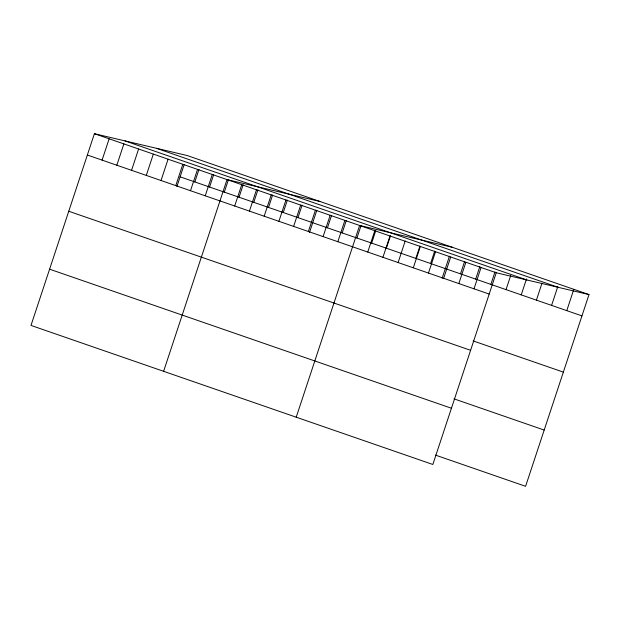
<?xml version="1.0" encoding="UTF-8"?>
<svg xmlns="http://www.w3.org/2000/svg" width="620" height="620" viewBox="0 0 620 620"><rect width="100%" height="100%" fill="white"/><g stroke="black" fill="none" stroke-linecap="round" stroke-linejoin="round"><path stroke-width="0.93" d="M589 294.578L187.162 155.527L94.403 133.703L31 325.423L432.838 464.473L496.248 272.761L589 294.578L525.597 486.297L435.403 455.088M102.091 160.123L109.135 138.803M116.824 165.222L123.876 143.902M131.556 170.314L138.609 149.001M146.289 175.413L153.342 154.101M161.022 180.513L168.074 159.201M175.762 185.613L182.807 164.3M176.917 186.504L184.225 164.409M190.495 190.712L197.54 169.4M194.843 181.939L198.958 169.508M205.228 195.811L212.28 174.499M209.576 187.038L213.691 174.6M163.61 371.31L227.013 179.591L319.765 201.415M224.316 192.138L228.424 179.699M234.693 206.011L241.746 184.69M239.049 197.238L243.156 184.799M249.434 211.102L256.478 189.79M253.781 202.329L257.889 189.898M264.167 216.202L271.211 194.889M268.514 207.429L272.63 194.998M278.899 221.301L285.952 199.989M283.247 212.528L287.362 200.097M293.632 226.401L300.685 205.088M297.98 217.628L302.095 205.197M308.365 231.5L315.417 210.188M309.519 232.392L316.828 210.296M323.105 236.6L330.15 215.287M327.453 227.827L331.56 215.396M337.838 241.699L344.883 220.379M342.186 232.926L346.301 220.488M296.213 417.198L359.615 225.478L452.375 247.303M356.919 238.026L361.034 225.587M367.753 252.046L374.798 230.733M371.651 243.125L375.767 230.687M382.928 257.3L389.98 235.988M386.392 248.217L390.499 235.786M398.11 262.554L405.232 240.886M415.857 258.416L419.965 245.985M413.292 267.809L420.344 246.496M430.59 263.515L434.705 251.085M428.474 273.063L435.519 251.743M442.13 278.279L449.438 256.184M443.657 278.318L450.701 256.998M460.505 273.87L464.62 261.431M458.831 283.565L465.884 262.252M475.687 279.124L479.795 266.685M474.013 288.819L481.066 267.507M490.87 284.371L494.977 271.94M506.044 289.625L510.748 275.42M521.226 294.88L526.512 278.892M536.409 300.134L541.989 283.262M551.591 305.389L557.76 286.735M566.773 310.643L573.818 289.323M156.55 148.327L558.388 287.378M125.015 140.91L526.853 279.961M94.403 133.703L496.248 272.761M180.11 176.84L581.947 315.89M87.358 155.023L489.196 294.074M473.161 340.915L563.355 372.124M68.758 211.257L470.596 350.308M454.003 398.854L544.189 430.063M49.6 269.188L451.438 408.239"/></g></svg>
